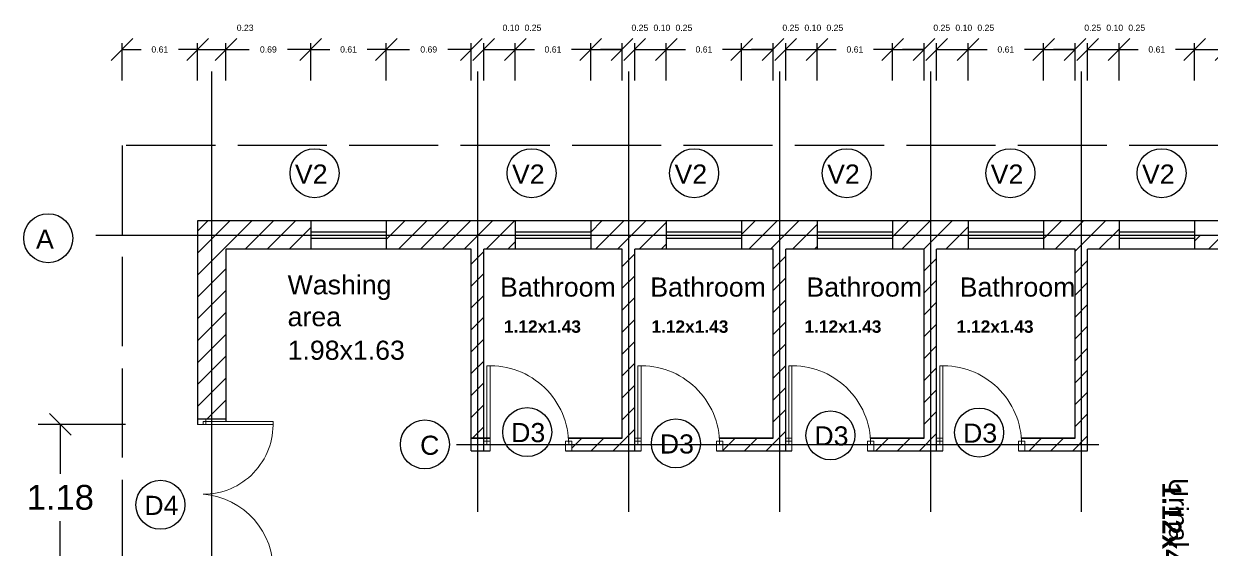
# Model space of a CAD drawing. Header units: metres. Extents: x 428 to 3974, y -4076 to 3914.
# Drawn here: x 912.74 to 922.33, y -371.92 to -367.68 of the extents above; entities that cross this region are included whole.
import ezdxf

# ---------------------------------------------------------------- set-up
doc = ezdxf.new("R2010")
doc.units = ezdxf.units.M
doc.header["$MEASUREMENT"] = 0
doc.header["$PDMODE"] = 2
doc.linetypes.add('ACAD_ISO02W100', pattern=[15, 12, -3])
doc.linetypes.add('CONTINOUS', pattern=[0])
for name, color, linetype in [('Dimension', 7, 'Continuous'), ('Frame', 7, 'Continuous'), ('Roof', 221, 'CONTINOUS'), ('trench', 7, 'Continuous'), ('wall', 150, 'Continuous'), ('window', 2, 'Continuous')]:
    doc.layers.add(name, color=color, linetype=linetype)
doc.layers.add('Doors', color=3, linetype='Continuous', lineweight=20)
doc.styles.add('labor camp', font='arial.ttf')
doc.dimstyles.new('1@100', dxfattribs={"dimtxt": 0.2, "dimasz": 0.175, "dimexe": 0.18, "dimexo": 0.0625, "dimgap": 0.09, "dimtad": 0, "dimtih": 1, "dimtoh": 1, "dimzin": 0, "dimdsep": 46, "dimtxsty": 'labor camp', "dimblk": 'OBLIQUE', "dimcen": 0.09, "dimadec": 0, "dimazin": 0, "dimtfac": 1, "dimtofl": 0, "dimtmove": 1, "dimatfit": 3, "dimfxl": 0.525, "dimfxlon": 1, "dimtolj": 1, "dimtzin": 0, "dimarcsym": 0})
doc.dimstyles.new('Copy of 1@50', dxfattribs={"dimtxt": 0.05, "dimasz": 0.175, "dimexe": 0.05, "dimexo": 0.0625, "dimgap": 0.09, "dimtad": 0, "dimtih": 1, "dimtoh": 1, "dimzin": 0, "dimdsep": 46, "dimtxsty": 'labor camp', "dimblk": 'OBLIQUE', "dimcen": 0.09, "dimadec": 0, "dimazin": 0, "dimtfac": 1, "dimtofl": 0, "dimtmove": 1, "dimatfit": 3, "dimfxl": 0.25, "dimfxlon": 1, "dimtolj": 1, "dimtzin": 0, "dimarcsym": 0})
pattern_1 = [(45, (-40.89757, -1.05159), (-0.088388348, 0.088388348), [])]

# ---------------------------------------------------------------- blocks, each defined once
blk = doc.blocks.new('_Oblique')
at = {"color": 0, "linetype": 'ByBlock', "lineweight": -2}
blk.add_line((-0.5, -0.5), (0.5, 0.5), dxfattribs=at)
blk = doc.blocks.new('*D200')
at = {"layer": 'Defpoints', "color": 0, "transparency": 16777216}
for p in [(914.1475, -370.9155), (913.039, -372.0952), (914.1475, -372.0952)]:
    blk.add_point(p, dxfattribs=at)
at = {"layer": 'window', "color": 0, "lineweight": -2, "transparency": 16777216}
for p, q in [((913.564, -370.9155), (912.859, -370.9155)), ((913.039, -370.9155), (913.039, -371.3132)), ((913.039, -372.0952), (913.039, -371.6975)), ((913.564, -372.0952), (912.859, -372.0952))]:
    blk.add_line(p, q, dxfattribs=at)
at = {"layer": 'window', "color": 0, "lineweight": -2, "transparency": 16777216, "xscale": 0.175, "yscale": 0.175, "zscale": 0.175}
for p, rotation in [((913.039, -370.9155), 90), ((913.039, -372.0952), 270)]:
    blk.add_blockref('_Oblique', p, dxfattribs=dict(at, rotation=rotation))
at = {"layer": 'window', "color": 0, "lineweight": 5, "transparency": 16777216, "insert": (913.039, -371.5054), "char_height": 0.2, "attachment_point": 5, "style": 'labor camp'}
blk.add_mtext('\\A1;1.18', dxfattribs=at)
blk = doc.blocks.new('*D285')
at = {"layer": 'Defpoints', "color": 0, "transparency": 16777216}
for p in [(914.1475, -367.8894), (913.5375, -368.6634), (914.1475, -369.2734)]:
    blk.add_point(p, dxfattribs=at)
at = {"layer": 'trench', "color": 0, "lineweight": -2, "transparency": 16777216}
for p, q in [((913.5375, -368.1394), (913.5375, -367.8394)), ((914.1475, -368.1394), (914.1475, -367.8394)), ((913.5375, -367.8894), (913.6924, -367.8894)), ((914.1475, -367.8894), (913.9926, -367.8894))]:
    blk.add_line(p, q, dxfattribs=at)
at = {"layer": 'trench', "color": 0, "lineweight": -2, "transparency": 16777216, "xscale": 0.175, "yscale": 0.175, "zscale": 0.175, "rotation": 180}
blk.add_blockref('_Oblique', (913.5375, -367.8894), dxfattribs=at)
at = {"layer": 'trench', "color": 0, "lineweight": -2, "transparency": 16777216, "xscale": 0.175, "yscale": 0.175, "zscale": 0.175}
blk.add_blockref('_Oblique', (914.1475, -367.8894), dxfattribs=at)
at = {"layer": 'trench', "color": 0, "transparency": 16777216, "insert": (913.8425, -367.8894), "char_height": 0.05, "attachment_point": 5, "style": 'labor camp'}
blk.add_mtext('\\A1;0.61', dxfattribs=at)
blk = doc.blocks.new('*D286')
at = {"layer": 'Defpoints', "color": 0, "transparency": 16777216}
for p in [(914.3761, -367.8894), (914.1475, -369.2734), (914.3761, -369.502)]:
    blk.add_point(p, dxfattribs=at)
at = {"layer": 'trench', "color": 0, "lineweight": -2, "transparency": 16777216}
for p, q in [((914.1475, -368.1394), (914.1475, -367.8394)), ((914.3761, -368.1394), (914.3761, -367.8394)), ((914.1475, -367.8894), (914.3761, -367.8894))]:
    blk.add_line(p, q, dxfattribs=at)
at = {"layer": 'trench', "color": 0, "lineweight": -2, "transparency": 16777216, "xscale": 0.175, "yscale": 0.175, "zscale": 0.175, "rotation": 180}
blk.add_blockref('_Oblique', (914.1475, -367.8894), dxfattribs=at)
at = {"layer": 'trench', "color": 0, "lineweight": -2, "transparency": 16777216, "xscale": 0.175, "yscale": 0.175, "zscale": 0.175}
blk.add_blockref('_Oblique', (914.3761, -367.8894), dxfattribs=at)
at = {"layer": 'trench', "color": 0, "transparency": 16777216, "insert": (914.5318, -367.7144), "char_height": 0.05, "attachment_point": 5, "style": 'labor camp'}
blk.add_mtext('\\A1;0.23', dxfattribs=at)
blk = doc.blocks.new('*D287')
at = {"layer": 'Defpoints', "color": 0, "transparency": 16777216}
for p in [(915.0619, -367.8894), (915.0619, -369.2734), (914.3761, -369.502)]:
    blk.add_point(p, dxfattribs=at)
at = {"layer": 'trench', "color": 0, "lineweight": -2, "transparency": 16777216}
for p, q in [((914.3761, -368.1394), (914.3761, -367.8394)), ((915.0619, -368.1394), (915.0619, -367.8394)), ((914.3761, -367.8894), (914.564, -367.8894)), ((915.0619, -367.8894), (914.874, -367.8894))]:
    blk.add_line(p, q, dxfattribs=at)
at = {"layer": 'trench', "color": 0, "lineweight": -2, "transparency": 16777216, "xscale": 0.175, "yscale": 0.175, "zscale": 0.175, "rotation": 180}
blk.add_blockref('_Oblique', (914.3761, -367.8894), dxfattribs=at)
at = {"layer": 'trench', "color": 0, "lineweight": -2, "transparency": 16777216, "xscale": 0.175, "yscale": 0.175, "zscale": 0.175}
blk.add_blockref('_Oblique', (915.0619, -367.8894), dxfattribs=at)
at = {"layer": 'trench', "color": 0, "transparency": 16777216, "insert": (914.719, -367.8894), "char_height": 0.05, "attachment_point": 5, "style": 'labor camp'}
blk.add_mtext('\\A1;0.69', dxfattribs=at)
blk = doc.blocks.new('*D288')
at = {"layer": 'Defpoints', "color": 0, "transparency": 16777216}
for p in [(915.6714, -367.8894), (915.0619, -369.2734), (915.6714, -369.2734)]:
    blk.add_point(p, dxfattribs=at)
at = {"layer": 'trench', "color": 0, "lineweight": -2, "transparency": 16777216}
for p, q in [((915.0619, -368.1394), (915.0619, -367.8394)), ((915.6714, -368.1394), (915.6714, -367.8394)), ((915.0619, -367.8894), (915.2165, -367.8894)), ((915.6714, -367.8894), (915.5168, -367.8894))]:
    blk.add_line(p, q, dxfattribs=at)
at = {"layer": 'trench', "color": 0, "lineweight": -2, "transparency": 16777216, "xscale": 0.175, "yscale": 0.175, "zscale": 0.175, "rotation": 180}
blk.add_blockref('_Oblique', (915.0619, -367.8894), dxfattribs=at)
at = {"layer": 'trench', "color": 0, "lineweight": -2, "transparency": 16777216, "xscale": 0.175, "yscale": 0.175, "zscale": 0.175}
blk.add_blockref('_Oblique', (915.6714, -367.8894), dxfattribs=at)
at = {"layer": 'trench', "color": 0, "transparency": 16777216, "insert": (915.3667, -367.8894), "char_height": 0.05, "attachment_point": 5, "style": 'labor camp'}
blk.add_mtext('\\A1;0.61', dxfattribs=at)
blk = doc.blocks.new('*D289')
at = {"layer": 'Defpoints', "color": 0, "transparency": 16777216}
for p in [(916.3572, -367.8894), (915.6714, -369.2734), (916.3572, -369.502)]:
    blk.add_point(p, dxfattribs=at)
at = {"layer": 'trench', "color": 0, "lineweight": -2, "transparency": 16777216}
for p, q in [((915.6714, -368.1394), (915.6714, -367.8394)), ((916.3572, -368.1394), (916.3572, -367.8394)), ((915.6714, -367.8894), (915.8593, -367.8894)), ((916.3572, -367.8894), (916.1693, -367.8894))]:
    blk.add_line(p, q, dxfattribs=at)
at = {"layer": 'trench', "color": 0, "lineweight": -2, "transparency": 16777216, "xscale": 0.175, "yscale": 0.175, "zscale": 0.175, "rotation": 180}
blk.add_blockref('_Oblique', (915.6714, -367.8894), dxfattribs=at)
at = {"layer": 'trench', "color": 0, "lineweight": -2, "transparency": 16777216, "xscale": 0.175, "yscale": 0.175, "zscale": 0.175}
blk.add_blockref('_Oblique', (916.3572, -367.8894), dxfattribs=at)
at = {"layer": 'trench', "color": 0, "transparency": 16777216, "insert": (916.0143, -367.8894), "char_height": 0.05, "attachment_point": 5, "style": 'labor camp'}
blk.add_mtext('\\A1;0.69', dxfattribs=at)
blk = doc.blocks.new('*D290')
at = {"layer": 'Defpoints', "color": 0, "transparency": 16777216}
for p in [(916.4588, -367.8894), (916.3572, -369.502), (916.4588, -369.502)]:
    blk.add_point(p, dxfattribs=at)
at = {"layer": 'trench', "color": 0, "lineweight": -2, "transparency": 16777216}
for p, q in [((916.3572, -368.1394), (916.3572, -367.8394)), ((916.4588, -368.1394), (916.4588, -367.8394)), ((916.3572, -367.8894), (916.1822, -367.8894)), ((916.4588, -367.8894), (916.6338, -367.8894))]:
    blk.add_line(p, q, dxfattribs=at)
at = {"layer": 'trench', "color": 0, "lineweight": -2, "transparency": 16777216, "xscale": 0.175, "yscale": 0.175, "zscale": 0.175}
blk.add_blockref('_Oblique', (916.3572, -367.8894), dxfattribs=at)
at = {"layer": 'trench', "color": 0, "lineweight": -2, "transparency": 16777216, "xscale": 0.175, "yscale": 0.175, "zscale": 0.175, "rotation": 180}
blk.add_blockref('_Oblique', (916.4588, -367.8894), dxfattribs=at)
at = {"layer": 'trench', "color": 0, "transparency": 16777216, "insert": (916.678, -367.7144), "char_height": 0.05, "attachment_point": 5, "style": 'labor camp'}
blk.add_mtext('\\A1;0.10', dxfattribs=at)
blk = doc.blocks.new('*D291')
at = {"layer": 'Defpoints', "color": 0, "transparency": 16777216}
for p in [(916.7128, -367.8894), (916.4588, -369.502), (916.7128, -369.502)]:
    blk.add_point(p, dxfattribs=at)
at = {"layer": 'trench', "color": 0, "lineweight": -2, "transparency": 16777216}
for p, q in [((916.4588, -368.1394), (916.4588, -367.8394)), ((916.7128, -368.1394), (916.7128, -367.8394)), ((916.4588, -367.8894), (916.7128, -367.8894))]:
    blk.add_line(p, q, dxfattribs=at)
at = {"layer": 'trench', "color": 0, "lineweight": -2, "transparency": 16777216, "xscale": 0.175, "yscale": 0.175, "zscale": 0.175, "rotation": 180}
blk.add_blockref('_Oblique', (916.4588, -367.8894), dxfattribs=at)
at = {"layer": 'trench', "color": 0, "lineweight": -2, "transparency": 16777216, "xscale": 0.175, "yscale": 0.175, "zscale": 0.175}
blk.add_blockref('_Oblique', (916.7128, -367.8894), dxfattribs=at)
at = {"layer": 'trench', "color": 0, "transparency": 16777216, "insert": (916.8558, -367.7144), "char_height": 0.05, "attachment_point": 5, "style": 'labor camp'}
blk.add_mtext('\\A1;0.25', dxfattribs=at)
blk = doc.blocks.new('*D292')
at = {"layer": 'Defpoints', "color": 0, "transparency": 16777216}
for p in [(917.3224, -367.8894), (916.7128, -369.502), (917.3224, -369.502)]:
    blk.add_point(p, dxfattribs=at)
at = {"layer": 'trench', "color": 0, "lineweight": -2, "transparency": 16777216}
for p, q in [((916.7128, -368.1394), (916.7128, -367.8394)), ((917.3224, -368.1394), (917.3224, -367.8394)), ((916.7128, -367.8894), (916.8675, -367.8894)), ((917.3224, -367.8894), (917.1677, -367.8894))]:
    blk.add_line(p, q, dxfattribs=at)
at = {"layer": 'trench', "color": 0, "lineweight": -2, "transparency": 16777216, "xscale": 0.175, "yscale": 0.175, "zscale": 0.175, "rotation": 180}
blk.add_blockref('_Oblique', (916.7128, -367.8894), dxfattribs=at)
at = {"layer": 'trench', "color": 0, "lineweight": -2, "transparency": 16777216, "xscale": 0.175, "yscale": 0.175, "zscale": 0.175}
blk.add_blockref('_Oblique', (917.3224, -367.8894), dxfattribs=at)
at = {"layer": 'trench', "color": 0, "transparency": 16777216, "insert": (917.0176, -367.8894), "char_height": 0.05, "attachment_point": 5, "style": 'labor camp'}
blk.add_mtext('\\A1;0.61', dxfattribs=at)
blk = doc.blocks.new('*D293')
at = {"layer": 'Defpoints', "color": 0, "transparency": 16777216}
for p in [(917.5764, -367.8894), (917.3224, -369.502), (917.5764, -369.502)]:
    blk.add_point(p, dxfattribs=at)
at = {"layer": 'trench', "color": 0, "lineweight": -2, "transparency": 16777216}
for p, q in [((917.3224, -368.1394), (917.3224, -367.8394)), ((917.5764, -368.1394), (917.5764, -367.8394)), ((917.3224, -367.8894), (917.5764, -367.8894))]:
    blk.add_line(p, q, dxfattribs=at)
at = {"layer": 'trench', "color": 0, "lineweight": -2, "transparency": 16777216, "xscale": 0.175, "yscale": 0.175, "zscale": 0.175, "rotation": 180}
blk.add_blockref('_Oblique', (917.3224, -367.8894), dxfattribs=at)
at = {"layer": 'trench', "color": 0, "lineweight": -2, "transparency": 16777216, "xscale": 0.175, "yscale": 0.175, "zscale": 0.175}
blk.add_blockref('_Oblique', (917.5764, -367.8894), dxfattribs=at)
at = {"layer": 'trench', "color": 0, "transparency": 16777216, "insert": (917.7194, -367.7144), "char_height": 0.05, "attachment_point": 5, "style": 'labor camp'}
blk.add_mtext('\\A1;0.25', dxfattribs=at)
blk = doc.blocks.new('*D294')
at = {"layer": 'Defpoints', "color": 0, "transparency": 16777216}
for p in [(917.678, -367.8894), (917.5764, -369.502), (917.678, -369.502)]:
    blk.add_point(p, dxfattribs=at)
at = {"layer": 'trench', "color": 0, "lineweight": -2, "transparency": 16777216}
for p, q in [((917.5764, -368.1394), (917.5764, -367.8394)), ((917.678, -368.1394), (917.678, -367.8394)), ((917.5764, -367.8894), (917.4014, -367.8894)), ((917.678, -367.8894), (917.853, -367.8894))]:
    blk.add_line(p, q, dxfattribs=at)
at = {"layer": 'trench', "color": 0, "lineweight": -2, "transparency": 16777216, "xscale": 0.175, "yscale": 0.175, "zscale": 0.175}
blk.add_blockref('_Oblique', (917.5764, -367.8894), dxfattribs=at)
at = {"layer": 'trench', "color": 0, "lineweight": -2, "transparency": 16777216, "xscale": 0.175, "yscale": 0.175, "zscale": 0.175, "rotation": 180}
blk.add_blockref('_Oblique', (917.678, -367.8894), dxfattribs=at)
at = {"layer": 'trench', "color": 0, "transparency": 16777216, "insert": (917.8972, -367.7144), "char_height": 0.05, "attachment_point": 5, "style": 'labor camp'}
blk.add_mtext('\\A1;0.10', dxfattribs=at)
blk = doc.blocks.new('*D295')
at = {"layer": 'Defpoints', "color": 0, "transparency": 16777216}
for p in [(917.932, -367.8894), (917.932, -369.2734), (917.678, -369.502)]:
    blk.add_point(p, dxfattribs=at)
at = {"layer": 'trench', "color": 0, "lineweight": -2, "transparency": 16777216}
for p, q in [((917.678, -368.1394), (917.678, -367.8394)), ((917.932, -368.1394), (917.932, -367.8394)), ((917.678, -367.8894), (917.932, -367.8894))]:
    blk.add_line(p, q, dxfattribs=at)
at = {"layer": 'trench', "color": 0, "lineweight": -2, "transparency": 16777216, "xscale": 0.175, "yscale": 0.175, "zscale": 0.175, "rotation": 180}
blk.add_blockref('_Oblique', (917.678, -367.8894), dxfattribs=at)
at = {"layer": 'trench', "color": 0, "lineweight": -2, "transparency": 16777216, "xscale": 0.175, "yscale": 0.175, "zscale": 0.175}
blk.add_blockref('_Oblique', (917.932, -367.8894), dxfattribs=at)
at = {"layer": 'trench', "color": 0, "transparency": 16777216, "insert": (918.075, -367.7144), "char_height": 0.05, "attachment_point": 5, "style": 'labor camp'}
blk.add_mtext('\\A1;0.25', dxfattribs=at)
blk = doc.blocks.new('*D296')
at = {"layer": 'Defpoints', "color": 0, "transparency": 16777216}
for p in [(918.5415, -367.8894), (917.932, -369.2734), (918.5415, -369.2734)]:
    blk.add_point(p, dxfattribs=at)
at = {"layer": 'trench', "color": 0, "lineweight": -2, "transparency": 16777216}
for p, q in [((917.932, -368.1394), (917.932, -367.8394)), ((918.5415, -368.1394), (918.5415, -367.8394)), ((917.932, -367.8894), (918.0866, -367.8894)), ((918.5415, -367.8894), (918.3869, -367.8894))]:
    blk.add_line(p, q, dxfattribs=at)
at = {"layer": 'trench', "color": 0, "lineweight": -2, "transparency": 16777216, "xscale": 0.175, "yscale": 0.175, "zscale": 0.175, "rotation": 180}
blk.add_blockref('_Oblique', (917.932, -367.8894), dxfattribs=at)
at = {"layer": 'trench', "color": 0, "lineweight": -2, "transparency": 16777216, "xscale": 0.175, "yscale": 0.175, "zscale": 0.175}
blk.add_blockref('_Oblique', (918.5415, -367.8894), dxfattribs=at)
at = {"layer": 'trench', "color": 0, "transparency": 16777216, "insert": (918.2367, -367.8894), "char_height": 0.05, "attachment_point": 5, "style": 'labor camp'}
blk.add_mtext('\\A1;0.61', dxfattribs=at)
blk = doc.blocks.new('*D297')
at = {"layer": 'Defpoints', "color": 0, "transparency": 16777216}
for p in [(918.7955, -367.8894), (918.5415, -369.2734), (918.7955, -369.502)]:
    blk.add_point(p, dxfattribs=at)
at = {"layer": 'trench', "color": 0, "lineweight": -2, "transparency": 16777216}
for p, q in [((918.5415, -368.1394), (918.5415, -367.8394)), ((918.7955, -368.1394), (918.7955, -367.8394)), ((918.5415, -367.8894), (918.7955, -367.8894))]:
    blk.add_line(p, q, dxfattribs=at)
at = {"layer": 'trench', "color": 0, "lineweight": -2, "transparency": 16777216, "xscale": 0.175, "yscale": 0.175, "zscale": 0.175, "rotation": 180}
blk.add_blockref('_Oblique', (918.5415, -367.8894), dxfattribs=at)
at = {"layer": 'trench', "color": 0, "lineweight": -2, "transparency": 16777216, "xscale": 0.175, "yscale": 0.175, "zscale": 0.175}
blk.add_blockref('_Oblique', (918.7955, -367.8894), dxfattribs=at)
at = {"layer": 'trench', "color": 0, "transparency": 16777216, "insert": (918.9385, -367.7144), "char_height": 0.05, "attachment_point": 5, "style": 'labor camp'}
blk.add_mtext('\\A1;0.25', dxfattribs=at)
blk = doc.blocks.new('*D298')
at = {"layer": 'Defpoints', "color": 0, "transparency": 16777216}
for p in [(918.8971, -367.8894), (918.7955, -369.502), (918.8971, -369.502)]:
    blk.add_point(p, dxfattribs=at)
at = {"layer": 'trench', "color": 0, "lineweight": -2, "transparency": 16777216}
for p, q in [((918.7955, -368.1394), (918.7955, -367.8394)), ((918.8971, -368.1394), (918.8971, -367.8394)), ((918.7955, -367.8894), (918.6205, -367.8894)), ((918.8971, -367.8894), (919.0721, -367.8894))]:
    blk.add_line(p, q, dxfattribs=at)
at = {"layer": 'trench', "color": 0, "lineweight": -2, "transparency": 16777216, "xscale": 0.175, "yscale": 0.175, "zscale": 0.175}
blk.add_blockref('_Oblique', (918.7955, -367.8894), dxfattribs=at)
at = {"layer": 'trench', "color": 0, "lineweight": -2, "transparency": 16777216, "xscale": 0.175, "yscale": 0.175, "zscale": 0.175, "rotation": 180}
blk.add_blockref('_Oblique', (918.8971, -367.8894), dxfattribs=at)
at = {"layer": 'trench', "color": 0, "transparency": 16777216, "insert": (919.1163, -367.7144), "char_height": 0.05, "attachment_point": 5, "style": 'labor camp'}
blk.add_mtext('\\A1;0.10', dxfattribs=at)
blk = doc.blocks.new('*D299')
at = {"layer": 'Defpoints', "color": 0, "transparency": 16777216}
for p in [(919.1511, -367.8894), (919.1511, -369.2734), (918.8971, -369.502)]:
    blk.add_point(p, dxfattribs=at)
at = {"layer": 'trench', "color": 0, "lineweight": -2, "transparency": 16777216}
for p, q in [((918.8971, -368.1394), (918.8971, -367.8394)), ((919.1511, -368.1394), (919.1511, -367.8394)), ((918.8971, -367.8894), (919.1511, -367.8894))]:
    blk.add_line(p, q, dxfattribs=at)
at = {"layer": 'trench', "color": 0, "lineweight": -2, "transparency": 16777216, "xscale": 0.175, "yscale": 0.175, "zscale": 0.175, "rotation": 180}
blk.add_blockref('_Oblique', (918.8971, -367.8894), dxfattribs=at)
at = {"layer": 'trench', "color": 0, "lineweight": -2, "transparency": 16777216, "xscale": 0.175, "yscale": 0.175, "zscale": 0.175}
blk.add_blockref('_Oblique', (919.1511, -367.8894), dxfattribs=at)
at = {"layer": 'trench', "color": 0, "transparency": 16777216, "insert": (919.2941, -367.7144), "char_height": 0.05, "attachment_point": 5, "style": 'labor camp'}
blk.add_mtext('\\A1;0.25', dxfattribs=at)
blk = doc.blocks.new('*D300')
at = {"layer": 'Defpoints', "color": 0, "transparency": 16777216}
for p in [(919.7607, -367.8894), (919.1511, -369.2734), (919.7607, -369.2734)]:
    blk.add_point(p, dxfattribs=at)
at = {"layer": 'trench', "color": 0, "lineweight": -2, "transparency": 16777216}
for p, q in [((919.1511, -368.1394), (919.1511, -367.8394)), ((919.7607, -368.1394), (919.7607, -367.8394)), ((919.1511, -367.8894), (919.3058, -367.8894)), ((919.7607, -367.8894), (919.606, -367.8894))]:
    blk.add_line(p, q, dxfattribs=at)
at = {"layer": 'trench', "color": 0, "lineweight": -2, "transparency": 16777216, "xscale": 0.175, "yscale": 0.175, "zscale": 0.175, "rotation": 180}
blk.add_blockref('_Oblique', (919.1511, -367.8894), dxfattribs=at)
at = {"layer": 'trench', "color": 0, "lineweight": -2, "transparency": 16777216, "xscale": 0.175, "yscale": 0.175, "zscale": 0.175}
blk.add_blockref('_Oblique', (919.7607, -367.8894), dxfattribs=at)
at = {"layer": 'trench', "color": 0, "transparency": 16777216, "insert": (919.4559, -367.8894), "char_height": 0.05, "attachment_point": 5, "style": 'labor camp'}
blk.add_mtext('\\A1;0.61', dxfattribs=at)
blk = doc.blocks.new('*D301')
at = {"layer": 'Defpoints', "color": 0, "transparency": 16777216}
for p in [(920.0147, -367.8894), (919.7607, -369.2734), (920.0147, -369.502)]:
    blk.add_point(p, dxfattribs=at)
at = {"layer": 'trench', "color": 0, "lineweight": -2, "transparency": 16777216}
for p, q in [((919.7607, -368.1394), (919.7607, -367.8394)), ((920.0147, -368.1394), (920.0147, -367.8394)), ((919.7607, -367.8894), (920.0147, -367.8894))]:
    blk.add_line(p, q, dxfattribs=at)
at = {"layer": 'trench', "color": 0, "lineweight": -2, "transparency": 16777216, "xscale": 0.175, "yscale": 0.175, "zscale": 0.175, "rotation": 180}
blk.add_blockref('_Oblique', (919.7607, -367.8894), dxfattribs=at)
at = {"layer": 'trench', "color": 0, "lineweight": -2, "transparency": 16777216, "xscale": 0.175, "yscale": 0.175, "zscale": 0.175}
blk.add_blockref('_Oblique', (920.0147, -367.8894), dxfattribs=at)
at = {"layer": 'trench', "color": 0, "transparency": 16777216, "insert": (920.1577, -367.7144), "char_height": 0.05, "attachment_point": 5, "style": 'labor camp'}
blk.add_mtext('\\A1;0.25', dxfattribs=at)
blk = doc.blocks.new('*D302')
at = {"layer": 'Defpoints', "color": 0, "transparency": 16777216}
for p in [(920.1163, -367.8894), (920.0147, -369.502), (920.1163, -369.502)]:
    blk.add_point(p, dxfattribs=at)
at = {"layer": 'trench', "color": 0, "lineweight": -2, "transparency": 16777216}
for p, q in [((920.0147, -368.1394), (920.0147, -367.8394)), ((920.1163, -368.1394), (920.1163, -367.8394)), ((920.0147, -367.8894), (919.8397, -367.8894)), ((920.1163, -367.8894), (920.2913, -367.8894))]:
    blk.add_line(p, q, dxfattribs=at)
at = {"layer": 'trench', "color": 0, "lineweight": -2, "transparency": 16777216, "xscale": 0.175, "yscale": 0.175, "zscale": 0.175}
blk.add_blockref('_Oblique', (920.0147, -367.8894), dxfattribs=at)
at = {"layer": 'trench', "color": 0, "lineweight": -2, "transparency": 16777216, "xscale": 0.175, "yscale": 0.175, "zscale": 0.175, "rotation": 180}
blk.add_blockref('_Oblique', (920.1163, -367.8894), dxfattribs=at)
at = {"layer": 'trench', "color": 0, "transparency": 16777216, "insert": (920.3355, -367.7144), "char_height": 0.05, "attachment_point": 5, "style": 'labor camp'}
blk.add_mtext('\\A1;0.10', dxfattribs=at)
blk = doc.blocks.new('*D303')
at = {"layer": 'Defpoints', "color": 0, "transparency": 16777216}
for p in [(920.3703, -367.8894), (920.3703, -369.2734), (920.1163, -369.502)]:
    blk.add_point(p, dxfattribs=at)
at = {"layer": 'trench', "color": 0, "lineweight": -2, "transparency": 16777216}
for p, q in [((920.1163, -368.1394), (920.1163, -367.8394)), ((920.3703, -368.1394), (920.3703, -367.8394)), ((920.1163, -367.8894), (920.3703, -367.8894))]:
    blk.add_line(p, q, dxfattribs=at)
at = {"layer": 'trench', "color": 0, "lineweight": -2, "transparency": 16777216, "xscale": 0.175, "yscale": 0.175, "zscale": 0.175, "rotation": 180}
blk.add_blockref('_Oblique', (920.1163, -367.8894), dxfattribs=at)
at = {"layer": 'trench', "color": 0, "lineweight": -2, "transparency": 16777216, "xscale": 0.175, "yscale": 0.175, "zscale": 0.175}
blk.add_blockref('_Oblique', (920.3703, -367.8894), dxfattribs=at)
at = {"layer": 'trench', "color": 0, "transparency": 16777216, "insert": (920.5133, -367.7144), "char_height": 0.05, "attachment_point": 5, "style": 'labor camp'}
blk.add_mtext('\\A1;0.25', dxfattribs=at)
blk = doc.blocks.new('*D304')
at = {"layer": 'Defpoints', "color": 0, "transparency": 16777216}
for p in [(920.9798, -367.8894), (920.3703, -369.2734), (920.9798, -369.2734)]:
    blk.add_point(p, dxfattribs=at)
at = {"layer": 'trench', "color": 0, "lineweight": -2, "transparency": 16777216}
for p, q in [((920.3703, -368.1394), (920.3703, -367.8394)), ((920.9798, -368.1394), (920.9798, -367.8394)), ((920.3703, -367.8894), (920.5249, -367.8894)), ((920.9798, -367.8894), (920.8252, -367.8894))]:
    blk.add_line(p, q, dxfattribs=at)
at = {"layer": 'trench', "color": 0, "lineweight": -2, "transparency": 16777216, "xscale": 0.175, "yscale": 0.175, "zscale": 0.175, "rotation": 180}
blk.add_blockref('_Oblique', (920.3703, -367.8894), dxfattribs=at)
at = {"layer": 'trench', "color": 0, "lineweight": -2, "transparency": 16777216, "xscale": 0.175, "yscale": 0.175, "zscale": 0.175}
blk.add_blockref('_Oblique', (920.9798, -367.8894), dxfattribs=at)
at = {"layer": 'trench', "color": 0, "transparency": 16777216, "insert": (920.675, -367.8894), "char_height": 0.05, "attachment_point": 5, "style": 'labor camp'}
blk.add_mtext('\\A1;0.61', dxfattribs=at)
blk = doc.blocks.new('*D305')
at = {"layer": 'Defpoints', "color": 0, "transparency": 16777216}
for p in [(921.2338, -367.8894), (920.9798, -369.2734), (921.2338, -369.502)]:
    blk.add_point(p, dxfattribs=at)
at = {"layer": 'trench', "color": 0, "lineweight": -2, "transparency": 16777216}
for p, q in [((920.9798, -368.1394), (920.9798, -367.8394)), ((921.2338, -368.1394), (921.2338, -367.8394)), ((920.9798, -367.8894), (921.2338, -367.8894))]:
    blk.add_line(p, q, dxfattribs=at)
at = {"layer": 'trench', "color": 0, "lineweight": -2, "transparency": 16777216, "xscale": 0.175, "yscale": 0.175, "zscale": 0.175, "rotation": 180}
blk.add_blockref('_Oblique', (920.9798, -367.8894), dxfattribs=at)
at = {"layer": 'trench', "color": 0, "lineweight": -2, "transparency": 16777216, "xscale": 0.175, "yscale": 0.175, "zscale": 0.175}
blk.add_blockref('_Oblique', (921.2338, -367.8894), dxfattribs=at)
at = {"layer": 'trench', "color": 0, "transparency": 16777216, "insert": (921.3768, -367.7144), "char_height": 0.05, "attachment_point": 5, "style": 'labor camp'}
blk.add_mtext('\\A1;0.25', dxfattribs=at)
blk = doc.blocks.new('*D306')
at = {"layer": 'Defpoints', "color": 0, "transparency": 16777216}
for p in [(921.3354, -367.8894), (921.2338, -369.502), (921.3354, -369.502)]:
    blk.add_point(p, dxfattribs=at)
at = {"layer": 'trench', "color": 0, "lineweight": -2, "transparency": 16777216}
for p, q in [((921.2338, -368.1394), (921.2338, -367.8394)), ((921.3354, -368.1394), (921.3354, -367.8394)), ((921.2338, -367.8894), (921.0588, -367.8894)), ((921.3354, -367.8894), (921.5104, -367.8894))]:
    blk.add_line(p, q, dxfattribs=at)
at = {"layer": 'trench', "color": 0, "lineweight": -2, "transparency": 16777216, "xscale": 0.175, "yscale": 0.175, "zscale": 0.175}
blk.add_blockref('_Oblique', (921.2338, -367.8894), dxfattribs=at)
at = {"layer": 'trench', "color": 0, "lineweight": -2, "transparency": 16777216, "xscale": 0.175, "yscale": 0.175, "zscale": 0.175, "rotation": 180}
blk.add_blockref('_Oblique', (921.3354, -367.8894), dxfattribs=at)
at = {"layer": 'trench', "color": 0, "transparency": 16777216, "insert": (921.5546, -367.7144), "char_height": 0.05, "attachment_point": 5, "style": 'labor camp'}
blk.add_mtext('\\A1;0.10', dxfattribs=at)
blk = doc.blocks.new('*D307')
at = {"layer": 'Defpoints', "color": 0, "transparency": 16777216}
for p in [(921.5894, -367.8894), (921.5894, -369.2734), (921.3354, -369.502)]:
    blk.add_point(p, dxfattribs=at)
at = {"layer": 'trench', "color": 0, "lineweight": -2, "transparency": 16777216}
for p, q in [((921.3354, -368.1394), (921.3354, -367.8394)), ((921.5894, -368.1394), (921.5894, -367.8394)), ((921.3354, -367.8894), (921.5894, -367.8894))]:
    blk.add_line(p, q, dxfattribs=at)
at = {"layer": 'trench', "color": 0, "lineweight": -2, "transparency": 16777216, "xscale": 0.175, "yscale": 0.175, "zscale": 0.175, "rotation": 180}
blk.add_blockref('_Oblique', (921.3354, -367.8894), dxfattribs=at)
at = {"layer": 'trench', "color": 0, "lineweight": -2, "transparency": 16777216, "xscale": 0.175, "yscale": 0.175, "zscale": 0.175}
blk.add_blockref('_Oblique', (921.5894, -367.8894), dxfattribs=at)
at = {"layer": 'trench', "color": 0, "transparency": 16777216, "insert": (921.7324, -367.7144), "char_height": 0.05, "attachment_point": 5, "style": 'labor camp'}
blk.add_mtext('\\A1;0.25', dxfattribs=at)
blk = doc.blocks.new('*D308')
at = {"layer": 'Defpoints', "color": 0, "transparency": 16777216}
for p in [(922.199, -367.8894), (921.5894, -369.2734), (922.199, -369.2734)]:
    blk.add_point(p, dxfattribs=at)
at = {"layer": 'trench', "color": 0, "lineweight": -2, "transparency": 16777216}
for p, q in [((921.5894, -368.1394), (921.5894, -367.8394)), ((922.199, -368.1394), (922.199, -367.8394)), ((921.5894, -367.8894), (921.7441, -367.8894)), ((922.199, -367.8894), (922.0443, -367.8894))]:
    blk.add_line(p, q, dxfattribs=at)
at = {"layer": 'trench', "color": 0, "lineweight": -2, "transparency": 16777216, "xscale": 0.175, "yscale": 0.175, "zscale": 0.175, "rotation": 180}
blk.add_blockref('_Oblique', (921.5894, -367.8894), dxfattribs=at)
at = {"layer": 'trench', "color": 0, "lineweight": -2, "transparency": 16777216, "xscale": 0.175, "yscale": 0.175, "zscale": 0.175}
blk.add_blockref('_Oblique', (922.199, -367.8894), dxfattribs=at)
at = {"layer": 'trench', "color": 0, "transparency": 16777216, "insert": (921.8942, -367.8894), "char_height": 0.05, "attachment_point": 5, "style": 'labor camp'}
blk.add_mtext('\\A1;0.61', dxfattribs=at)
blk = doc.blocks.new('*D309')
at = {"layer": 'Defpoints', "color": 0, "transparency": 16777216}
for p in [(922.453, -367.8894), (922.199, -369.2734), (922.453, -369.502)]:
    blk.add_point(p, dxfattribs=at)
at = {"layer": 'trench', "color": 0, "lineweight": -2, "transparency": 16777216}
for p, q in [((922.199, -368.1394), (922.199, -367.8394)), ((922.453, -368.1394), (922.453, -367.8394)), ((922.199, -367.8894), (922.453, -367.8894))]:
    blk.add_line(p, q, dxfattribs=at)
at = {"layer": 'trench', "color": 0, "lineweight": -2, "transparency": 16777216, "xscale": 0.175, "yscale": 0.175, "zscale": 0.175, "rotation": 180}
blk.add_blockref('_Oblique', (922.199, -367.8894), dxfattribs=at)
at = {"layer": 'trench', "color": 0, "lineweight": -2, "transparency": 16777216, "xscale": 0.175, "yscale": 0.175, "zscale": 0.175}
blk.add_blockref('_Oblique', (922.453, -367.8894), dxfattribs=at)
at = {"layer": 'trench', "color": 0, "transparency": 16777216, "insert": (922.596, -367.7144), "char_height": 0.05, "attachment_point": 5, "style": 'labor camp'}
blk.add_mtext('\\A1;0.25', dxfattribs=at)

msp = doc.modelspace()

# ---------------------------------------------------------------- hatches: boundary and pattern name
at = {"layer": 'trench'}
h = msp.add_hatch(dxfattribs=at)
h.set_pattern_fill('ANSI31', color=256)
h.set_pattern_definition(pattern_1)
h.paths.add_polyline_path([(914.2797, -369.2734), (914.1475, -369.2734), (914.1475, -370.8704), (914.2152, -370.8704), (914.2797, -370.8704)])
h.paths.add_polyline_path([(915.0619, -369.2734), (914.2797, -369.2734), (914.2797, -370.8704), (914.3761, -370.8704), (914.3761, -369.502), (915.0619, -369.502)])
h.paths.add_polyline_path([(916.7128, -369.2734), (915.6714, -369.2734), (915.6714, -369.502), (916.3572, -369.502), (916.3572, -371.026), (916.4588, -371.026), (916.4588, -369.502), (916.7128, -369.502)])
h.paths.add_polyline_path([(917.932, -369.2734), (917.3224, -369.2734), (917.3224, -369.502), (917.5764, -369.502), (917.5764, -371.026), (917.1426, -371.026, -0.010019), (917.1441, -371.0514), (917.17, -371.0514), (917.17, -371.1276), (917.678, -371.1276), (917.678, -371.0514), (917.678, -369.502), (917.932, -369.502)])
h.paths.add_polyline_path([(919.1511, -369.2734), (918.5415, -369.2734), (918.5415, -369.502), (918.7955, -369.502), (918.7955, -371.026), (918.3617, -371.026, -0.010019), (918.3632, -371.0514), (918.3891, -371.0514), (918.3891, -371.1276), (918.8971, -371.1276), (918.8971, -369.502), (919.1511, -369.502)])
h.paths.add_polyline_path([(920.3703, -369.2734), (919.7607, -369.2734), (919.7607, -369.502), (920.0147, -369.502), (920.0147, -371.026), (919.5809, -371.026, -0.010019), (919.5824, -371.0514), (919.6083, -371.0514), (919.6083, -371.1276), (920.1163, -371.1276), (920.1163, -371.0514), (920.1163, -369.502), (920.3703, -369.502)])
h.paths.add_polyline_path([(921.5894, -369.2734), (920.9798, -369.2734), (920.9798, -369.502), (921.2338, -369.502), (921.2338, -371.026), (920.8, -371.026, -0.010019), (920.8015, -371.0514), (920.8274, -371.0514), (920.8274, -371.1276), (921.3354, -371.1276), (921.3354, -369.502), (921.5894, -369.502)])
h = msp.add_hatch(dxfattribs=at)
h.set_pattern_fill('ANSI31', color=256)
h.set_pattern_definition(pattern_1)
h.paths.add_polyline_path([(922.6816, -369.3877), (922.199, -369.3877), (922.199, -369.502), (922.453, -369.502), (922.453, -373.5087), (922.199, -373.5087), (922.199, -373.7373), (922.6816, -373.7373)])
h.paths.add_polyline_path([(921.5894, -373.5087), (921.3354, -373.5087), (921.3354, -372.188), (921.1322, -372.188), (921.1322, -372.2642), (921.1063, -372.2642, -0.010019), (921.1048, -372.2896), (921.2338, -372.2896), (921.2338, -373.5087), (921.1322, -373.5087), (921.1322, -373.7373), (921.5894, -373.7373)])
h.paths.add_polyline_path([(920.5227, -373.5087), (920.4211, -373.5087), (920.4211, -372.188), (920.2179, -372.188), (920.2179, -372.2642), (920.192, -372.2642, -0.010019), (920.1904, -372.2896), (920.3195, -372.2896), (920.3195, -373.5087), (920.2179, -373.5087), (920.2179, -373.7373), (920.5227, -373.7373)])
h.paths.add_polyline_path([(919.6083, -373.5087), (919.5067, -373.5087), (919.5067, -372.188), (919.3035, -372.188), (919.3035, -372.2642), (919.2776, -372.2642, -0.010019), (919.2761, -372.2896), (919.4051, -372.2896), (919.4051, -373.5087), (919.3035, -373.5087), (919.3035, -373.7373), (919.6083, -373.7373)])
h.paths.add_polyline_path([(918.6939, -373.5087), (918.5923, -373.5087), (918.5923, -372.188), (918.3891, -372.188), (918.3891, -372.2642), (918.3632, -372.2642, -0.010019), (918.3617, -372.2896), (918.4907, -372.2896), (918.4907, -373.5087), (918.3891, -373.5087), (918.3891, -373.7373), (918.6939, -373.7373)])
h.paths.add_polyline_path([(917.7796, -373.5087), (917.678, -373.5087), (917.678, -372.2896), (917.678, -372.188), (917.5764, -372.188), (917.5002, -372.188), (917.5002, -372.2642), (917.4743, -372.2642, -0.010019), (917.4727, -372.2896), (917.5764, -372.2896), (917.5764, -373.5087), (917.5002, -373.5087), (917.5002, -373.7373), (917.7796, -373.7373)])
h.paths.add_polyline_path([(916.8906, -373.5087), (916.789, -373.5087), (916.789, -372.2896), (916.789, -372.188), (916.6874, -372.188), (916.6874, -373.5087), (914.3761, -373.5087), (914.3761, -372.1403), (914.2797, -372.1403), (914.2797, -373.7373), (916.8906, -373.7373)])
h.paths.add_polyline_path([(914.2797, -372.1403), (914.1475, -372.1403), (914.1475, -373.7373), (914.2797, -373.7373)])

# ---------------------------------------------------------------- linework, layer by layer
at = {"color": 5}
for p, q in [((922.6816, -369.2734), (914.1475, -369.2734)), ((916.3572, -369.502), (914.3761, -369.502)), ((916.3572, -371.1276), (916.3572, -369.502)), ((916.4588, -371.1276), (916.4588, -369.502)), ((917.5764, -369.502), (916.4588, -369.502)), ((917.5764, -371.026), (917.5764, -369.502)), ((917.678, -371.1276), (917.678, -369.502)), ((918.7955, -369.502), (917.678, -369.502)), ((918.7955, -370.9244), (918.7955, -369.502)), ((918.7955, -371.026), (918.7955, -369.502)), ((918.8971, -371.1276), (918.8971, -369.502)), ((920.0147, -369.502), (918.8971, -369.502)), ((920.0147, -371.026), (920.0147, -369.502)), ((920.1163, -371.1276), (920.1163, -369.502)), ((921.2338, -369.502), (920.1163, -369.502)), ((921.2338, -371.026), (921.2338, -369.502)), ((921.3354, -371.1276), (921.3354, -369.502)), ((922.453, -369.502), (921.3354, -369.502)), ((916.5096, -371.026), (916.3572, -371.026)), ((916.3572, -371.026), (916.5096, -371.026)), ((917.5764, -371.026), (917.1426, -371.026)), ((917.1426, -371.026), (917.5764, -371.026)), ((918.7955, -371.026), (918.3617, -371.026)), ((918.3617, -371.026), (918.7955, -371.026)), ((920.0147, -371.026), (919.5809, -371.026)), ((919.5809, -371.026), (920.0147, -371.026)), ((921.2338, -371.026), (920.8, -371.026)), ((920.8, -371.026), (921.2338, -371.026)), ((916.3572, -371.1276), (916.5096, -371.1276)), ((917.1192, -371.1276), (917.7288, -371.1276)), ((918.3383, -371.1276), (918.9479, -371.1276)), ((919.5575, -371.1276), (920.1671, -371.1276)), ((920.7766, -371.1276), (921.3354, -371.1276))]:
    msp.add_line(p, q, dxfattribs=at)
at = {"color": 4}
for p, q in [((915.0619, -369.2734), (915.0619, -369.502)), ((915.6714, -369.2734), (915.6714, -369.502)), ((916.7128, -369.2734), (916.7128, -369.502)), ((916.7128, -369.2734), (916.7128, -369.502)), ((916.7128, -369.2734), (916.7128, -369.502)), ((917.3224, -369.2734), (917.3224, -369.502)), ((917.3224, -369.2734), (917.3224, -369.502)), ((917.3224, -369.2734), (917.3224, -369.502)), ((917.932, -369.2734), (917.932, -369.502)), ((917.932, -369.2734), (917.932, -369.502)), ((917.932, -369.2734), (917.932, -369.502)), ((918.5415, -369.2734), (918.5415, -369.502)), ((918.5415, -369.2734), (918.5415, -369.502)), ((918.5415, -369.2734), (918.5415, -369.502)), ((919.1511, -369.2734), (919.1511, -369.502)), ((919.1511, -369.2734), (919.1511, -369.502)), ((919.1511, -369.2734), (919.1511, -369.502)), ((919.7607, -369.2734), (919.7607, -369.502)), ((919.7607, -369.2734), (919.7607, -369.502)), ((919.7607, -369.2734), (919.7607, -369.502)), ((920.3703, -369.2734), (920.3703, -369.502)), ((920.3703, -369.2734), (920.3703, -369.502)), ((920.3703, -369.2734), (920.3703, -369.502)), ((920.9798, -369.2734), (920.9798, -369.502)), ((920.9798, -369.2734), (920.9798, -369.502)), ((920.9798, -369.2734), (920.9798, -369.502)), ((921.5894, -369.2734), (921.5894, -369.502)), ((921.5894, -369.2734), (921.5894, -369.502)), ((921.5894, -369.2734), (921.5894, -369.502)), ((922.199, -369.2734), (922.199, -369.502)), ((922.199, -369.2734), (922.199, -369.502)), ((922.199, -369.2734), (922.199, -369.502)), ((915.0619, -369.3623), (915.6714, -369.3623)), ((915.0619, -369.3877), (915.6714, -369.3877)), ((916.7128, -369.3623), (917.3224, -369.3623)), ((916.7128, -369.3623), (917.3224, -369.3623)), ((916.7128, -369.3623), (917.3224, -369.3623)), ((916.7128, -369.3877), (917.3224, -369.3877)), ((916.7128, -369.3877), (917.3224, -369.3877)), ((916.7128, -369.3877), (917.3224, -369.3877)), ((917.932, -369.3623), (918.5415, -369.3623)), ((917.932, -369.3623), (918.5415, -369.3623)), ((917.932, -369.3623), (918.5415, -369.3623)), ((917.932, -369.3877), (918.5415, -369.3877)), ((917.932, -369.3877), (918.5415, -369.3877)), ((917.932, -369.3877), (918.5415, -369.3877)), ((919.1511, -369.3623), (919.7607, -369.3623)), ((919.1511, -369.3623), (919.7607, -369.3623)), ((919.1511, -369.3623), (919.7607, -369.3623)), ((919.1511, -369.3877), (919.7607, -369.3877)), ((919.1511, -369.3877), (919.7607, -369.3877)), ((919.1511, -369.3877), (919.7607, -369.3877)), ((920.3703, -369.3623), (920.9798, -369.3623)), ((920.3703, -369.3623), (920.9798, -369.3623)), ((920.3703, -369.3623), (920.9798, -369.3623)), ((920.3703, -369.3877), (920.9798, -369.3877)), ((920.3703, -369.3877), (920.9798, -369.3877)), ((920.3703, -369.3877), (920.9798, -369.3877)), ((921.5894, -369.3623), (922.199, -369.3623)), ((921.5894, -369.3623), (922.199, -369.3623)), ((921.5894, -369.3623), (922.199, -369.3623)), ((921.5894, -369.3877), (922.199, -369.3877)), ((921.5894, -369.3877), (922.199, -369.3877)), ((921.5894, -369.3877), (922.199, -369.3877)), ((915.0619, -369.4131), (915.6714, -369.4131)), ((916.7128, -369.4131), (917.3224, -369.4131)), ((916.7128, -369.4131), (917.3224, -369.4131)), ((916.7128, -369.4131), (917.3224, -369.4131)), ((917.932, -369.4131), (918.5415, -369.4131)), ((917.932, -369.4131), (918.5415, -369.4131)), ((917.932, -369.4131), (918.5415, -369.4131)), ((919.1511, -369.4131), (919.7607, -369.4131)), ((919.1511, -369.4131), (919.7607, -369.4131)), ((919.1511, -369.4131), (919.7607, -369.4131)), ((920.3703, -369.4131), (920.9798, -369.4131)), ((920.3703, -369.4131), (920.9798, -369.4131)), ((920.3703, -369.4131), (920.9798, -369.4131)), ((921.5894, -369.4131), (922.199, -369.4131)), ((921.5894, -369.4131), (922.199, -369.4131)), ((921.5894, -369.4131), (922.199, -369.4131))]:
    msp.add_line(p, q, dxfattribs=at)
for centre in [(915.092, -368.8878), (916.8452, -368.8878), (918.1578, -368.8878), (919.3903, -368.8878), (920.7114, -368.8878), (921.9331, -368.8878), (912.9413, -369.4127), (916.8094, -370.9771), (919.2582, -371.0038), (920.4591, -370.9813), (915.9832, -371.0768), (918.0102, -371.0689), (913.8473, -371.5646)]:
    msp.add_circle(centre, 0.1978)
at = {"layer": 'Doors'}
for p, q in [((916.4842, -371.0514), (916.4842, -370.4418)), ((916.5096, -371.0514), (916.5096, -370.4418)), ((917.7034, -371.0514), (917.7034, -370.4418)), ((917.7288, -371.0514), (917.7288, -370.4418)), ((918.9225, -371.0514), (918.9225, -370.4418)), ((918.9479, -371.0514), (918.9479, -370.4418)), ((920.1417, -371.0514), (920.1417, -370.4418)), ((920.1671, -371.0514), (920.1671, -370.4418)), ((916.5096, -371.026), (916.4588, -371.026)), ((917.7288, -371.026), (917.678, -371.026)), ((917.7288, -371.026), (917.678, -371.026)), ((918.9479, -371.026), (918.8971, -371.026)), ((918.9479, -371.026), (918.8971, -371.026)), ((920.1671, -371.026), (920.1163, -371.026)), ((920.1671, -371.026), (920.1163, -371.026)), ((916.5096, -371.0514), (916.4588, -371.0514)), ((916.4588, -371.0514), (916.4588, -371.1276)), ((916.4588, -371.1276), (916.5096, -371.1276)), ((916.4842, -371.0768), (916.4842, -371.0514)), ((916.5096, -371.0768), (916.4842, -371.0768)), ((916.5096, -371.1276), (916.5096, -371.0514)), ((917.1192, -371.1276), (917.1192, -371.0514)), ((917.1192, -371.0514), (917.17, -371.0514)), ((917.1192, -371.0768), (917.1446, -371.0768)), ((917.17, -371.1276), (917.1192, -371.1276)), ((917.1446, -371.0768), (917.1446, -371.0514)), ((917.17, -371.1276), (917.17, -371.0514)), ((917.7288, -371.0514), (917.678, -371.0514)), ((917.678, -371.0514), (917.678, -371.1276)), ((917.678, -371.1276), (917.7288, -371.1276)), ((917.7034, -371.0768), (917.7034, -371.0514)), ((917.7288, -371.0768), (917.7034, -371.0768)), ((917.7288, -371.1276), (917.7288, -371.0514)), ((918.3383, -371.1276), (918.3383, -371.0514)), ((918.3383, -371.0514), (918.3891, -371.0514)), ((918.3383, -371.0768), (918.3637, -371.0768)), ((918.3891, -371.1276), (918.3383, -371.1276)), ((918.3637, -371.0768), (918.3637, -371.0514)), ((918.3891, -371.1276), (918.3891, -371.0514)), ((918.9479, -371.0514), (918.8971, -371.0514)), ((918.8971, -371.0514), (918.8971, -371.1276)), ((918.8971, -371.1276), (918.9479, -371.1276)), ((918.9225, -371.0768), (918.9225, -371.0514)), ((918.9479, -371.0768), (918.9225, -371.0768)), ((918.9479, -371.1276), (918.9479, -371.0514)), ((919.5575, -371.1276), (919.5575, -371.0514)), ((919.5575, -371.0514), (919.6083, -371.0514)), ((919.5575, -371.0768), (919.5829, -371.0768)), ((919.6083, -371.1276), (919.5575, -371.1276)), ((919.5829, -371.0768), (919.5829, -371.0514)), ((919.6083, -371.1276), (919.6083, -371.0514)), ((920.1671, -371.0514), (920.1163, -371.0514)), ((920.1163, -371.0514), (920.1163, -371.1276)), ((920.1163, -371.1276), (920.1671, -371.1276)), ((920.1417, -371.0768), (920.1417, -371.0514)), ((920.1671, -371.0768), (920.1417, -371.0768)), ((920.1671, -371.1276), (920.1671, -371.0514)), ((920.7766, -371.1276), (920.7766, -371.0514)), ((920.7766, -371.0514), (920.8274, -371.0514)), ((920.7766, -371.0768), (920.802, -371.0768)), ((920.8274, -371.1276), (920.7766, -371.1276)), ((920.802, -371.0768), (920.802, -371.0514)), ((920.8274, -371.1276), (920.8274, -371.0514))]:
    msp.add_line(p, q, dxfattribs=at)
at = {"layer": 'Doors', "color": 5}
for p, q in [((914.1475, -370.8704), (914.1475, -370.9155)), ((914.2152, -370.8704), (914.1475, -370.8704)), ((914.1475, -370.9155), (914.2152, -370.9155)), ((914.1927, -370.893), (914.2152, -370.893)), ((914.1927, -370.9155), (914.1927, -370.893)), ((914.2152, -370.9155), (914.2152, -370.8704))]:
    msp.add_line(p, q, dxfattribs=at)
at = {"layer": 'Doors'}
for points in [[(914.1927, -370.893), (914.7566, -370.893)], [(914.1927, -370.9155), (914.7566, -370.9155)]]:
    msp.add_lwpolyline(points, dxfattribs=at)
for centre, radius, start, end in [((916.5096, -371.0768), 0.635, 0, 92.29244), ((917.7288, -371.0768), 0.635, 0, 92.29244), ((918.9479, -371.0768), 0.635, 0, 92.29244), ((920.1671, -371.0768), 0.635, 0, 92.29244), ((914.1927, -370.9155), 0.5644, 270, 2.29244), ((914.1481, -372.0876), 0.6093, 357.16354, 85.80574)]:
    msp.add_arc(centre, radius, start, end, dxfattribs=at)
at = {"layer": 'Frame', "color": 3}
for p, q in [((914.2618, -374.7671), (914.2618, -368.0667)), ((916.408, -368.0667), (916.408, -371.6203)), ((917.6272, -368.0667), (917.6272, -371.6203)), ((918.8463, -368.0667), (918.8463, -371.6203)), ((920.0655, -368.0667), (920.0655, -371.6203)), ((921.2846, -368.0667), (921.2846, -371.6203)), ((913.3257, -369.3877), (923.9339, -369.3877)), ((916.2387, -371.0768), (921.4272, -371.0768))]:
    msp.add_line(p, q, dxfattribs=at)
at = {"layer": 'Roof', "linetype": 'ACAD_ISO02W100', "ltscale": 0.06}
for p, q in [((923.2916, -368.6634), (913.5375, -368.6634)), ((913.5375, -368.6634), (913.5375, -374.3473))]:
    msp.add_line(p, q, dxfattribs=at)
at = {"layer": 'wall', "color": 5}
for p, q in [((914.1475, -369.2734), (914.1475, -370.9155)), ((914.3761, -369.502), (914.3761, -370.893))]:
    msp.add_line(p, q, dxfattribs=at)
msp.add_lwpolyline([(914.1475, -370.8704), (914.3761, -370.8704)], dxfattribs=at)

# ---------------------------------------------------------------- texts
at = {"layer": 'Dimension', "attachment_point": 1, "style": 'labor camp'}
for s, insert, char_height, width in [('V2', (914.9335, -368.8177), 0.1543, 0.093928), ('V2', (916.6867, -368.8177), 0.1543, 0.093928), ('V2', (917.9993, -368.8177), 0.1543, 0.093928), ('V2', (919.2319, -368.8177), 0.1543, 0.093928), ('V2', (920.5529, -368.8177), 0.1543, 0.093928), ('V2', (921.7746, -368.8177), 0.1543, 0.093928), (' A', (912.7828, -369.3425), 0.1543, 0.528186), ('Washing area ', (914.8747, -369.7114), 0.154299, 1.098589), ('Bathroom', (916.5901, -369.7297), 0.1543, 1.098589), ('Bathroom', (917.8027, -369.7297), 0.1543, 1.098589), ('Bathroom', (919.0646, -369.7297), 0.1543, 1.098589), ('Bathroom', (920.3021, -369.7297), 0.1543, 1.098589), ('{\\fArial|b1|i0|c0|p34; 1.12x1.43}', (916.5831, -370.076), 0.1, 1.414336), ('{\\fArial|b1|i0|c0|p34; 1.12x1.43}', (917.774, -370.076), 0.1, 1.414336), ('{\\fArial|b1|i0|c0|p34; 1.12x1.43}', (919.0097, -370.076), 0.1, 1.414336), ('{\\fArial|b1|i0|c0|p34; 1.12x1.43}', (920.2387, -370.076), 0.1, 1.414336), ('1.98x1.63 ', (914.8747, -370.2396), 0.1543, 1.098589), ('D3', (916.6798, -370.9043), 0.1543, 0.093928), ('D3', (919.1286, -370.9311), 0.1543, 0.093928), ('D3', (920.3295, -370.9086), 0.1543, 0.093928), ('  C', (915.8247, -371.0066), 0.1543, 0.528186), ('D3', (917.8806, -370.9962), 0.1543, 0.093928), ('D4', (913.7177, -371.4918), 0.1543, 0.093928)]:
    msp.add_mtext(s, dxfattribs=dict(at, insert=insert, char_height=char_height, width=width))
at = {"layer": 'Dimension', "attachment_point": 1, "rotation": 270, "style": 'labor camp'}
for s, insert, char_height, width in [('{\\fArial|b1|i0|c0|p34;\\L \\l1.12x4.02}', (922.092, -371.3842), 0.154299, 0.093928), ('Urinal', (922.1468, -371.3468), 0.1543, 1.098589)]:
    msp.add_mtext(s, dxfattribs=dict(at, insert=insert, char_height=char_height, width=width))

# ---------------------------------------------------------------- dimensions: what is measured, and where the dimension line sits
at = {"layer": 'trench'}
for base, p1, p2, picture, middle in [((914.3761, -367.8894), (914.1475, -369.2734), (914.3761, -369.502), '*D286', (914.5318, -367.7144)), ((916.4588, -367.8894), (916.3572, -369.502), (916.4588, -369.502), '*D290', (916.678, -367.7144)), ((916.7128, -367.8894), (916.4588, -369.502), (916.7128, -369.502), '*D291', (916.8558, -367.7144)), ((917.5764, -367.8894), (917.3224, -369.502), (917.5764, -369.502), '*D293', (917.7194, -367.7144)), ((917.678, -367.8894), (917.5764, -369.502), (917.678, -369.502), '*D294', (917.8972, -367.7144)), ((917.932, -367.8894), (917.678, -369.502), (917.932, -369.2734), '*D295', (918.075, -367.7144)), ((918.7955, -367.8894), (918.5415, -369.2734), (918.7955, -369.502), '*D297', (918.9385, -367.7144)), ((918.8971, -367.8894), (918.7955, -369.502), (918.8971, -369.502), '*D298', (919.1163, -367.7144)), ((919.1511, -367.8894), (918.8971, -369.502), (919.1511, -369.2734), '*D299', (919.2941, -367.7144)), ((920.0147, -367.8894), (919.7607, -369.2734), (920.0147, -369.502), '*D301', (920.1577, -367.7144)), ((920.1163, -367.8894), (920.0147, -369.502), (920.1163, -369.502), '*D302', (920.3355, -367.7144)), ((920.3703, -367.8894), (920.1163, -369.502), (920.3703, -369.2734), '*D303', (920.5133, -367.7144)), ((921.2338, -367.8894), (920.9798, -369.2734), (921.2338, -369.502), '*D305', (921.3768, -367.7144)), ((921.3354, -367.8894), (921.2338, -369.502), (921.3354, -369.502), '*D306', (921.5546, -367.7144)), ((921.5894, -367.8894), (921.3354, -369.502), (921.5894, -369.2734), '*D307', (921.7324, -367.7144)), ((922.453, -367.8894), (922.199, -369.2734), (922.453, -369.502), '*D309', (922.596, -367.7144)), ((914.1475, -367.8894), (913.5375, -368.6634), (914.1475, -369.2734), '*D285', (913.8425, -367.8894)), ((915.0619, -367.8894), (914.3761, -369.502), (915.0619, -369.2734), '*D287', (914.719, -367.8894)), ((915.6714, -367.8894), (915.0619, -369.2734), (915.6714, -369.2734), '*D288', (915.3667, -367.8894)), ((916.3572, -367.8894), (915.6714, -369.2734), (916.3572, -369.502), '*D289', (916.0143, -367.8894)), ((917.3224, -367.8894), (916.7128, -369.502), (917.3224, -369.502), '*D292', (917.0176, -367.8894)), ((918.5415, -367.8894), (917.932, -369.2734), (918.5415, -369.2734), '*D296', (918.2367, -367.8894)), ((919.7607, -367.8894), (919.1511, -369.2734), (919.7607, -369.2734), '*D300', (919.4559, -367.8894)), ((920.9798, -367.8894), (920.3703, -369.2734), (920.9798, -369.2734), '*D304', (920.675, -367.8894)), ((922.199, -367.8894), (921.5894, -369.2734), (922.199, -369.2734), '*D308', (921.8942, -367.8894))]:
    dim = msp.add_linear_dim(base=base, p1=p1, p2=p2, dimstyle='Copy of 1@50', dxfattribs=at)
    dim.commit()
    dim.dimension.update_dxf_attribs({"geometry": picture, "text_midpoint": middle})
at = {"layer": 'window', "color": 0, "lineweight": 5}
dim = msp.add_linear_dim(base=(913.039, -372.0952), p1=(914.1475, -370.9155), p2=(914.1475, -372.0952), angle=90, dimstyle='1@100', dxfattribs=at)
dim.commit()
dim.dimension.update_dxf_attribs({"geometry": '*D200', "text_midpoint": (913.039, -371.5054)})

doc.saveas('drawing.dxf')
